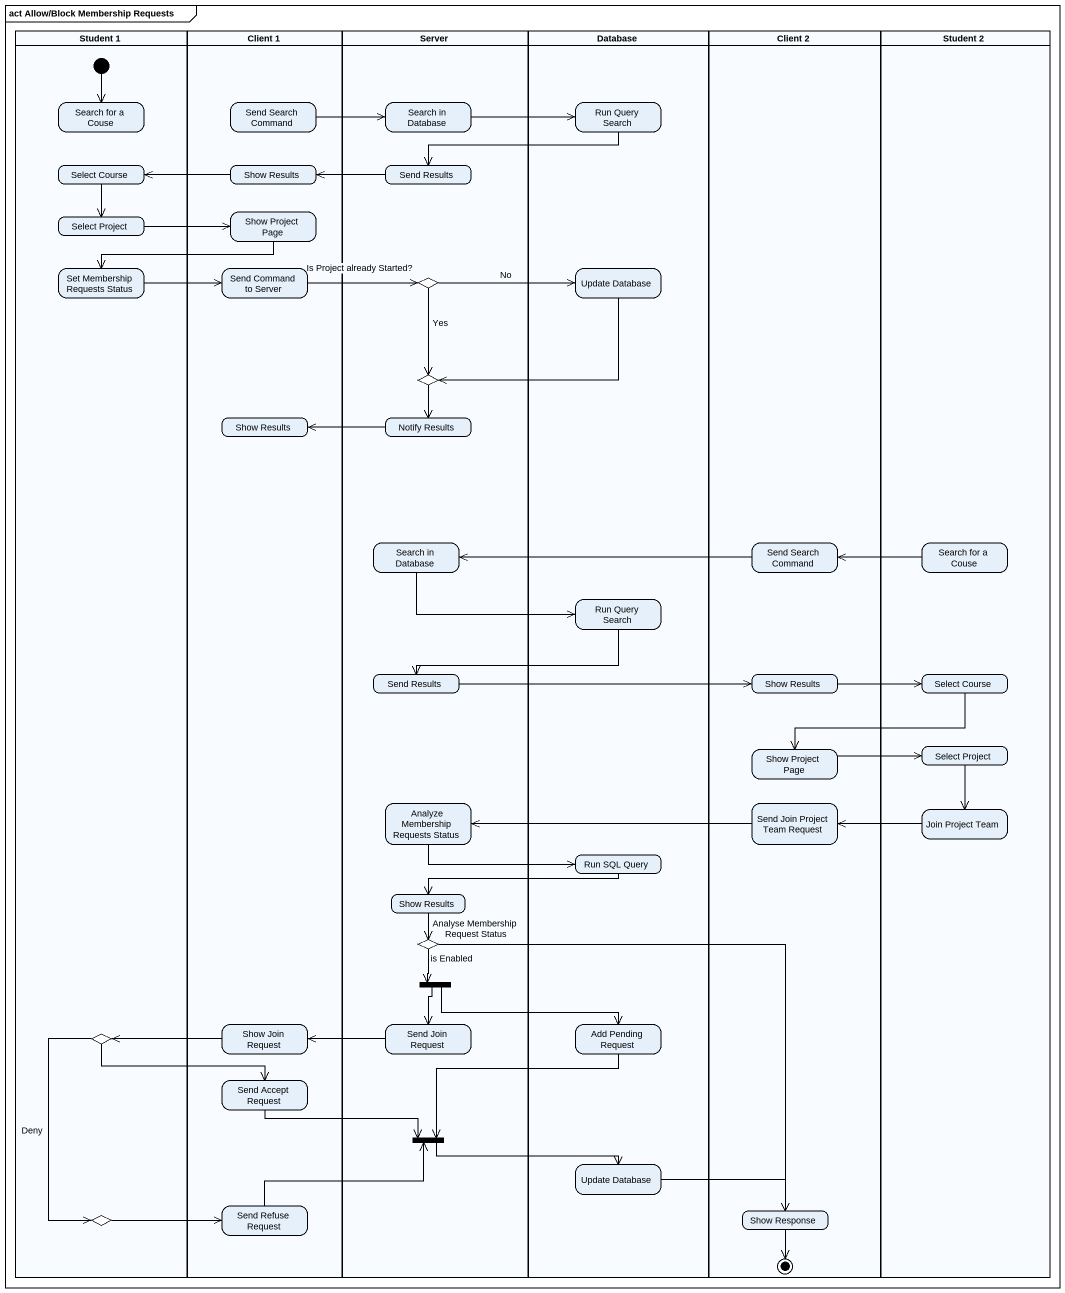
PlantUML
@startuml
mainframe act Allow/Block Membership Requests
hide empty description
state "Student 1" as Student_1 <<partition>> {
  state "Search for a Couse" as Search_for_a_Couse
  state "Select Course" as Select_Course
  state "Select Project" as Select_Project
  state "Set Membership Requests Status" as Set_Membership_Requests
  state choice4 <<choice>>
  state choice5 <<choice>>
  [*] --> Search_for_a_Couse
}
state "Client 1" as Client_1 <<partition>> {
  state "Send Search Command" as Send_Search_Command
  state "Show Results" as Show_Results
  state "Show Project Page" as Show_Project_Page
  state "Send Command to Server" as Send_Command_to_Server
  state "Show Results" as Show_Results_2
  state "Show Join Request" as Show_Join_Request
  state "Send Accept Request" as Send_Accept_Request
  state "Send Refuse Request" as Send_Refuse_Request
}
state Server <<partition>> {
  state "Search in Database" as Search_in_Database
  state "Send Results" as Send_Results
  state choice1 <<choice>>
  state choice2 <<choice>>
  state "Notify Results" as Notify_Results
  state "Search in Database" as Search_in_Database_2
  state "Send Results" as Send_Results_2
  state "Analyze Membership Requests Status" as Analyze_Membership_Requests
  state "Show Results" as Show_Results_4
  state choice3 <<choice>>
  state fork1 <<fork>>
  state "Send Join Request" as Send_Join_Request
  state fork2 <<join>>
}
state "Database" as Database_ <<partition>> {
  state "Run Query Search" as Run_Query_Search
  state "Update Database" as Update_Database
  state "Run Query Search" as Run_Query_Search_2
  state "Run SQL Query" as Run_SQL_Query
  state "Add Pending Request" as Add_Pending_Request
  state "Update Database" as Update_Database_2
}
state "Client 2" as Client_2 <<partition>> {
  state "Send Search Command" as Send_Search_Command_2
  state "Show Results" as Show_Results_3
  state "Show Project Page" as Show_Project_Page_2
  state "Send Join Project Team Request" as Send_Join_Project_Team
  state "Show Response" as Show_Response
  Show_Response --> [*]
}
state "Student 2" as Student_2 <<partition>> {
  state "Search for a Couse" as Search_for_a_Couse_2
  state "Select Course" as Select_Course_2
  state "Select Project" as Select_Project_2
  state "Join Project Team" as Join_Project_Team
}
Send_Search_Command -right-> Search_in_Database
Search_in_Database -right-> Run_Query_Search
Run_Query_Search -left-> Send_Results
Select_Course --> Select_Project
Show_Results -left-> Select_Course
Send_Results -left-> Show_Results
Select_Project -right-> Show_Project_Page
Show_Project_Page -left-> Set_Membership_Requests
Set_Membership_Requests -right-> Send_Command_to_Server
Send_Command_to_Server -right-> choice1 : Is Project already Started?
choice1 -right-> Update_Database : No
choice1 --> choice2 : Yes
Update_Database -left-> choice2
choice2 --> Notify_Results
Notify_Results -left-> Show_Results_2
Search_in_Database_2 -right-> Run_Query_Search_2
Send_Search_Command_2 -left-> Search_in_Database_2
Search_for_a_Couse_2 -left-> Send_Search_Command_2
Run_Query_Search_2 -left-> Send_Results_2
Send_Results_2 -right-> Show_Results_3
Show_Results_3 -right-> Select_Course_2
Select_Course_2 -left-> Show_Project_Page_2
Show_Project_Page_2 -right-> Select_Project_2
Select_Project_2 --> Join_Project_Team
Analyze_Membership_Requests -right-> Run_SQL_Query
Send_Join_Project_Team -left-> Analyze_Membership_Requests
Join_Project_Team -left-> Send_Join_Project_Team
Run_SQL_Query -left-> Show_Results_4
Show_Results_4 --> choice3 : Analyse Membership Request Status
choice3 --> fork1 : is Enabled
choice3 --> Show_Response
fork1 --> Send_Join_Request
fork1 -right-> Add_Pending_Request
choice4 -right-> Send_Accept_Request
choice4 --> choice5 : Deny
Show_Join_Request -left-> choice4
Send_Join_Request -left-> Show_Join_Request
Add_Pending_Request -left-> fork2
Send_Accept_Request -right-> fork2
fork2 -right-> Update_Database_2
Update_Database_2 -right-> Show_Response
Send_Refuse_Request -right-> fork2
choice5 -right-> Send_Refuse_Request
@enduml
